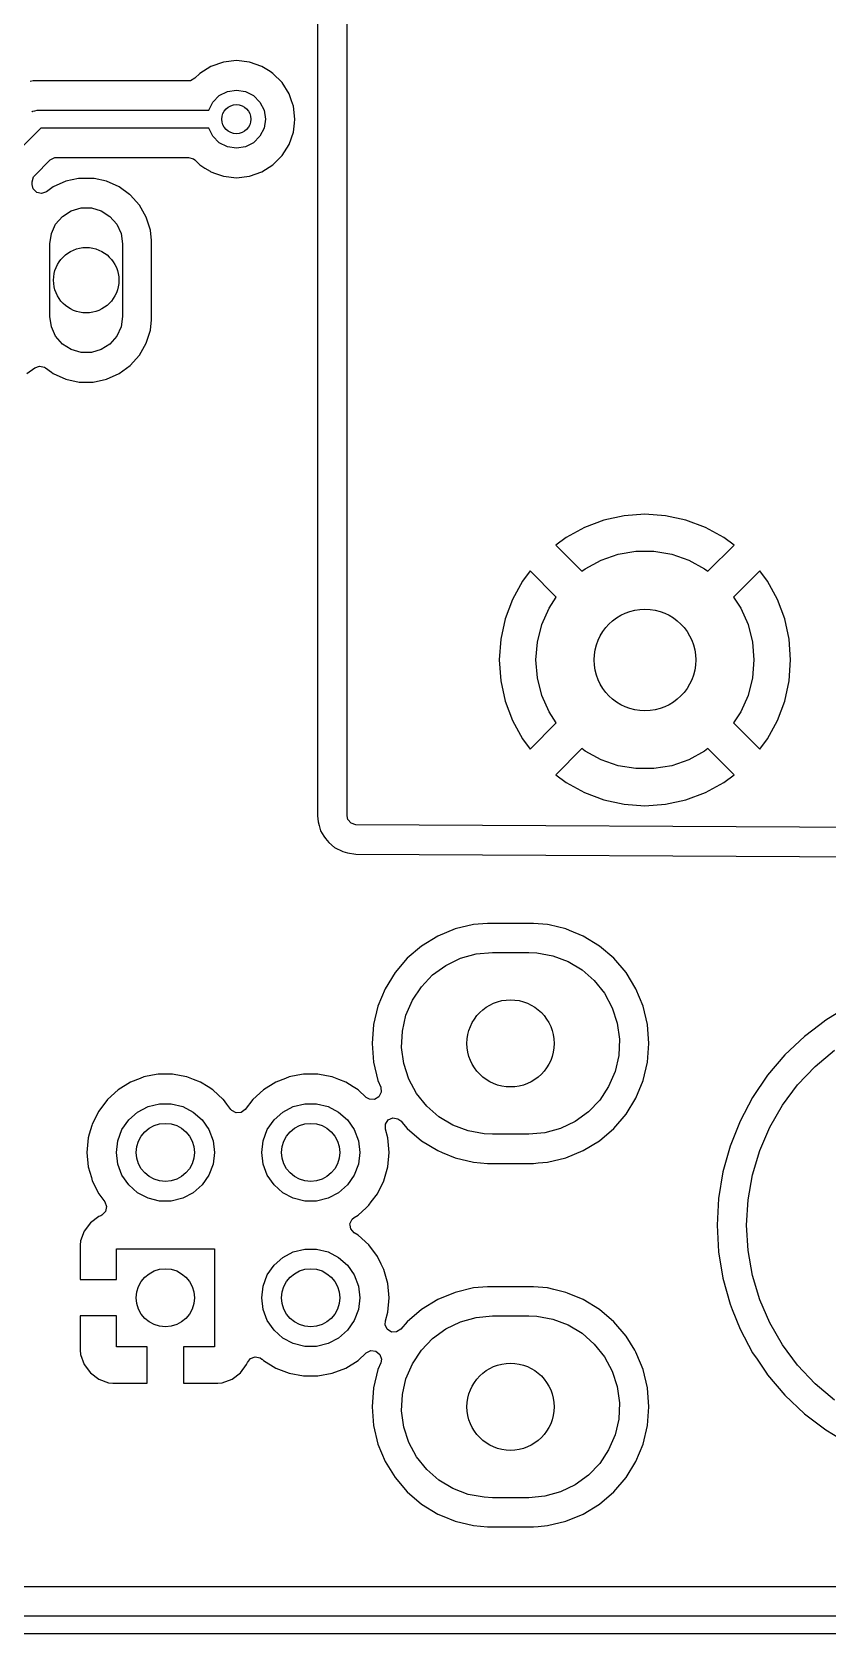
# Model space of a CAD drawing. Extents: x 0.79 to 7.48, y -4.92 to -0.79.
# Drawn here: x 6.581 to 7.013, y -4.907 to -4.039 of the extents above; entities that cross this region are included whole.
import ezdxf

# ---------------------------------------------------------------- set-up
doc = ezdxf.new("R2010")
doc.units = 0
doc.header["$MEASUREMENT"] = 0
doc.layers.add('BLACK', color=7, linetype='CONTINUOUS')

msp = doc.modelspace()

# ---------------------------------------------------------------- linework, layer by layer
at = {"layer": 'BLACK', "linetype": 'CONTINUOUS'}
for p, q in [((6.75197, -4.37894), (6.75197, -3.86703)), ((6.736, -3.88782), (6.736, -4.46329)), ((6.67824, -4.05743), (6.67223, -4.0612)), ((6.68494, -4.05508), (6.67824, -4.05743)), ((6.692, -4.05428), (6.68494, -4.05508)), ((6.68494, -4.05508), (6.68494, -4.05508)), ((6.69906, -4.05508), (6.692, -4.05428)), ((6.692, -4.05428), (6.692, -4.05428)), ((6.70576, -4.05743), (6.69906, -4.05508)), ((6.69906, -4.05508), (6.69906, -4.05508)), ((6.71023, -4.06023), (6.70576, -4.05743)), ((6.71177, -4.0612), (6.71023, -4.06023)), ((6.58186, -4.06523), (6.58025, -4.06562)), ((6.58435, -4.06531), (6.58186, -4.06523)), ((6.58186, -4.06523), (6.58186, -4.06523)), ((6.58186, -4.06523), (6.58186, -4.06523)), ((6.6661, -4.06531), (6.58435, -4.06531)), ((6.66713, -4.0652), (6.6661, -4.06531)), ((6.66955, -4.06388), (6.66713, -4.0652)), ((6.67223, -4.0612), (6.66955, -4.06388)), ((6.7168, -4.06623), (6.71177, -4.0612)), ((6.72057, -4.07224), (6.7168, -4.06623)), ((6.67705, -4.08108), (6.67926, -4.07674)), ((6.67926, -4.07674), (6.68274, -4.07326)), ((6.68274, -4.07326), (6.68713, -4.07102)), ((6.68713, -4.07102), (6.692, -4.07025)), ((6.692, -4.07025), (6.69687, -4.07102)), ((6.69687, -4.07102), (6.70126, -4.07326)), ((6.70126, -4.07326), (6.70474, -4.07674)), ((6.70474, -4.07674), (6.70698, -4.08113)), ((6.7219, -4.07601), (6.72057, -4.07224)), ((6.72292, -4.07894), (6.7219, -4.07601)), ((6.58122, -4.08199), (6.58134, -4.08186)), ((6.58134, -4.08186), (6.58144, -4.08183)), ((6.58144, -4.08183), (6.58164, -4.08168)), ((6.58164, -4.08168), (6.58283, -4.08142)), ((6.58283, -4.08142), (6.584, -4.08108)), ((6.584, -4.08108), (6.67705, -4.08108)), ((6.70698, -4.08113), (6.70775, -4.086)), ((6.70775, -4.086), (6.70698, -4.09087)), ((6.72372, -4.086), (6.72292, -4.07894)), ((6.72292, -4.07894), (6.72292, -4.07894)), ((6.72348, -4.08811), (6.72372, -4.086)), ((6.72372, -4.086), (6.72372, -4.086)), ((6.58604, -4.09092), (6.56555, -4.11141)), ((6.67705, -4.09092), (6.58604, -4.09092)), ((6.67926, -4.09526), (6.67705, -4.09092)), ((6.68274, -4.09874), (6.67926, -4.09526)), ((6.70474, -4.09526), (6.70126, -4.09874)), ((6.70698, -4.09087), (6.70474, -4.09526)), ((6.72057, -4.09976), (6.72292, -4.09306)), ((6.72292, -4.09306), (6.72348, -4.08811)), ((6.68713, -4.10098), (6.68274, -4.09874)), ((6.692, -4.10175), (6.68713, -4.10098)), ((6.69687, -4.10098), (6.692, -4.10175)), ((6.70126, -4.09874), (6.69687, -4.10098)), ((6.7168, -4.10577), (6.72057, -4.09976)), ((6.58275, -4.11651), (6.59114, -4.10812)), ((6.59114, -4.10812), (6.59355, -4.1068)), ((6.59355, -4.1068), (6.59459, -4.10669)), ((6.59459, -4.10669), (6.6661, -4.10669)), ((6.6661, -4.10669), (6.66874, -4.10746)), ((6.66874, -4.10746), (6.66955, -4.10812)), ((6.66955, -4.10812), (6.67223, -4.1108)), ((6.67223, -4.1108), (6.67494, -4.1125)), ((6.67494, -4.1125), (6.67771, -4.11424)), ((6.70576, -4.11457), (6.71177, -4.1108)), ((6.71177, -4.1108), (6.7168, -4.10577)), ((6.58132, -4.11996), (6.58209, -4.11732)), ((6.58132, -4.12144), (6.58132, -4.11996)), ((6.58188, -4.12371), (6.58132, -4.12144)), ((6.58209, -4.11732), (6.58275, -4.11651)), ((6.59961, -4.11964), (6.59281, -4.12267)), ((6.60637, -4.1182), (6.59961, -4.11964)), ((6.59961, -4.11964), (6.59961, -4.11964)), ((6.6069, -4.11809), (6.60637, -4.1182)), ((6.61436, -4.11809), (6.6069, -4.11809)), ((6.61489, -4.1182), (6.61436, -4.11809)), ((6.62165, -4.11964), (6.61489, -4.1182)), ((6.62845, -4.12267), (6.62165, -4.11964)), ((6.62165, -4.11964), (6.62165, -4.11964)), ((6.67771, -4.11424), (6.67824, -4.11457)), ((6.67824, -4.11457), (6.68073, -4.11545)), ((6.68073, -4.11545), (6.68494, -4.11692)), ((6.68494, -4.11692), (6.68494, -4.11692)), ((6.68494, -4.11692), (6.692, -4.11772)), ((6.692, -4.11772), (6.69906, -4.11692)), ((6.692, -4.11772), (6.692, -4.11772)), ((6.692, -4.11772), (6.692, -4.11772)), ((6.69906, -4.11692), (6.70576, -4.11457)), ((6.69906, -4.11692), (6.69906, -4.11692)), ((6.69906, -4.11692), (6.69906, -4.11692)), ((6.5838, -4.12569), (6.58188, -4.12371)), ((6.58648, -4.12631), (6.5838, -4.12569)), ((6.58907, -4.12539), (6.58648, -4.12631)), ((6.59281, -4.12267), (6.58907, -4.12539)), ((6.59281, -4.12267), (6.59281, -4.12267)), ((6.63403, -4.12672), (6.62845, -4.12267)), ((6.62845, -4.12267), (6.62845, -4.12267)), ((6.63448, -4.12705), (6.63403, -4.12672)), ((6.63947, -4.13259), (6.63448, -4.12705)), ((6.59407, -4.1429), (6.59774, -4.13867)), ((6.59774, -4.13867), (6.60245, -4.13564)), ((6.60245, -4.13564), (6.60783, -4.13406)), ((6.60783, -4.13406), (6.61343, -4.13406)), ((6.61343, -4.13406), (6.61881, -4.13564)), ((6.61881, -4.13564), (6.62352, -4.13867)), ((6.62352, -4.13867), (6.62719, -4.1429)), ((6.6432, -4.13904), (6.63947, -4.13259)), ((6.59174, -4.148), (6.59407, -4.1429)), ((6.62719, -4.1429), (6.62952, -4.148)), ((6.6455, -4.14613), (6.6432, -4.13904)), ((6.64608, -4.15169), (6.6455, -4.14613)), ((6.59094, -4.15354), (6.59174, -4.148)), ((6.59094, -4.19291), (6.59094, -4.15354)), ((6.62952, -4.148), (6.63031, -4.15354)), ((6.63031, -4.15354), (6.63031, -4.19291)), ((6.64608, -4.19477), (6.64608, -4.15169)), ((6.59174, -4.19846), (6.59094, -4.19291)), ((6.59407, -4.20356), (6.59174, -4.19846)), ((6.62952, -4.19846), (6.62719, -4.20356)), ((6.63031, -4.19291), (6.62952, -4.19846)), ((6.6455, -4.20033), (6.64608, -4.19477)), ((6.59774, -4.20779), (6.59407, -4.20356)), ((6.60245, -4.21082), (6.59774, -4.20779)), ((6.62352, -4.20779), (6.61881, -4.21082)), ((6.62719, -4.20356), (6.62352, -4.20779)), ((6.63947, -4.21387), (6.6432, -4.20741)), ((6.6432, -4.20741), (6.6455, -4.20033)), ((6.60783, -4.2124), (6.60245, -4.21082)), ((6.61343, -4.2124), (6.60783, -4.2124)), ((6.61881, -4.21082), (6.61343, -4.2124)), ((6.63448, -4.21941), (6.63947, -4.21387)), ((6.57845, -4.22379), (6.58276, -4.22066)), ((6.58276, -4.22066), (6.58535, -4.21973)), ((6.58535, -4.21973), (6.58803, -4.22036)), ((6.58803, -4.22036), (6.5885, -4.22066)), ((6.5885, -4.22066), (6.59188, -4.22312)), ((6.59188, -4.22312), (6.59281, -4.22379)), ((6.59281, -4.22379), (6.59961, -4.22682)), ((6.62165, -4.22682), (6.62845, -4.22379)), ((6.62845, -4.22379), (6.63448, -4.21941)), ((6.59961, -4.22682), (6.59961, -4.22682)), ((6.59961, -4.22682), (6.6069, -4.22837)), ((6.6069, -4.22837), (6.6069, -4.22837)), ((6.6069, -4.22837), (6.61436, -4.22837)), ((6.61436, -4.22837), (6.62165, -4.22682)), ((6.61436, -4.22837), (6.61436, -4.22837)), ((6.89115, -4.30319), (6.88059, -4.30713)), ((6.90215, -4.3008), (6.89115, -4.30319)), ((6.91339, -4.3), (6.90215, -4.3008)), ((6.92462, -4.3008), (6.91339, -4.3)), ((6.91339, -4.3), (6.91339, -4.3)), ((6.93563, -4.30319), (6.92462, -4.3008)), ((6.94618, -4.30713), (6.93563, -4.30319)), ((6.88059, -4.30713), (6.87071, -4.31253)), ((6.95606, -4.31253), (6.94618, -4.30713)), ((6.94618, -4.30713), (6.94618, -4.30713)), ((6.87071, -4.31253), (6.8651, -4.31673)), ((6.8651, -4.31673), (6.8651, -4.31673)), ((6.8651, -4.31673), (6.87928, -4.33091)), ((6.87071, -4.31253), (6.87071, -4.31253)), ((6.89889, -4.32169), (6.90851, -4.32008)), ((6.90851, -4.32008), (6.91826, -4.32008)), ((6.91826, -4.32008), (6.92788, -4.32169)), ((6.9475, -4.33091), (6.96168, -4.31673)), ((6.96168, -4.31673), (6.95606, -4.31253)), ((6.95606, -4.31253), (6.95606, -4.31253)), ((6.96168, -4.31673), (6.96168, -4.31673)), ((6.87928, -4.33091), (6.88109, -4.3295)), ((6.88109, -4.3295), (6.88966, -4.32486)), ((6.88966, -4.32486), (6.89889, -4.32169)), ((6.92788, -4.32169), (6.93711, -4.32486)), ((6.93711, -4.32486), (6.94569, -4.3295)), ((6.94569, -4.3295), (6.9475, -4.33091)), ((6.84698, -4.33626), (6.84158, -4.34614)), ((6.85118, -4.33065), (6.84698, -4.33626)), ((6.84698, -4.33626), (6.84698, -4.33626)), ((6.86536, -4.34484), (6.85118, -4.33065)), ((6.85118, -4.33065), (6.85118, -4.33065)), ((6.9756, -4.33065), (6.96141, -4.34484)), ((6.9798, -4.33626), (6.9756, -4.33065)), ((6.98519, -4.34614), (6.9798, -4.33626)), ((6.9798, -4.33626), (6.9798, -4.33626)), ((6.84158, -4.34614), (6.83764, -4.3567)), ((6.86145, -4.35083), (6.86536, -4.34484)), ((6.96141, -4.34484), (6.96532, -4.35083)), ((6.98913, -4.3567), (6.98519, -4.34614)), ((6.85753, -4.35976), (6.86145, -4.35083)), ((6.96532, -4.35083), (6.96924, -4.35976)), ((6.83764, -4.3567), (6.83525, -4.3677)), ((6.85514, -4.36922), (6.85753, -4.35976)), ((6.96924, -4.35976), (6.97164, -4.36922)), ((6.99152, -4.3677), (6.98913, -4.3567)), ((6.83525, -4.3677), (6.83444, -4.37894)), ((6.85433, -4.37894), (6.85514, -4.36922)), ((6.97164, -4.36922), (6.97244, -4.37894)), ((6.99233, -4.37894), (6.99152, -4.3677)), ((6.75197, -4.46329), (6.75197, -4.37894)), ((6.83444, -4.37894), (6.83444, -4.37894)), ((6.83444, -4.37894), (6.83525, -4.39017)), ((6.85514, -4.38866), (6.85433, -4.37894)), ((6.97244, -4.37894), (6.97164, -4.38866)), ((6.99152, -4.39017), (6.99233, -4.37894)), ((6.99233, -4.37894), (6.99233, -4.37894)), ((6.83525, -4.39017), (6.83764, -4.40118)), ((6.85753, -4.39811), (6.85514, -4.38866)), ((6.97164, -4.38866), (6.96924, -4.39811)), ((6.98913, -4.40118), (6.99152, -4.39017)), ((6.86145, -4.40704), (6.85753, -4.39811)), ((6.96924, -4.39811), (6.96532, -4.40704)), ((6.83764, -4.40118), (6.84158, -4.41173)), ((6.86536, -4.41304), (6.86145, -4.40704)), ((6.96532, -4.40704), (6.96141, -4.41304)), ((6.98519, -4.41173), (6.98913, -4.40118)), ((6.84158, -4.41173), (6.84698, -4.42162)), ((6.85118, -4.42723), (6.86536, -4.41304)), ((6.96141, -4.41304), (6.9756, -4.42723)), ((6.9798, -4.42162), (6.98519, -4.41173)), ((6.84698, -4.42162), (6.84698, -4.42162)), ((6.84698, -4.42162), (6.85118, -4.42723)), ((6.9756, -4.42723), (6.9798, -4.42162)), ((6.85118, -4.42723), (6.85118, -4.42723)), ((6.87928, -4.42697), (6.8651, -4.44115)), ((6.88109, -4.42838), (6.87928, -4.42697)), ((6.88966, -4.43302), (6.88109, -4.42838)), ((6.89889, -4.43619), (6.88966, -4.43302)), ((6.93711, -4.43302), (6.92788, -4.43619)), ((6.94569, -4.42838), (6.93711, -4.43302)), ((6.9475, -4.42697), (6.94569, -4.42838)), ((6.96168, -4.44115), (6.9475, -4.42697)), ((6.9756, -4.42723), (6.9756, -4.42723)), ((6.8651, -4.44115), (6.8651, -4.44115)), ((6.8651, -4.44115), (6.87071, -4.44535)), ((6.90851, -4.43779), (6.89889, -4.43619)), ((6.91826, -4.43779), (6.90851, -4.43779)), ((6.92788, -4.43619), (6.91826, -4.43779)), ((6.95606, -4.44535), (6.96168, -4.44115)), ((6.96168, -4.44115), (6.96168, -4.44115)), ((6.87071, -4.44535), (6.87071, -4.44535)), ((6.87071, -4.44535), (6.88059, -4.45074)), ((6.88059, -4.45074), (6.88059, -4.45074)), ((6.88059, -4.45074), (6.89115, -4.45468)), ((6.93563, -4.45468), (6.94618, -4.45074)), ((6.94618, -4.45074), (6.95606, -4.44535)), ((6.89115, -4.45468), (6.90215, -4.45707)), ((6.90215, -4.45707), (6.91339, -4.45788)), ((6.91339, -4.45788), (6.92462, -4.45707)), ((6.91339, -4.45788), (6.91339, -4.45788)), ((6.92462, -4.45707), (6.93563, -4.45468)), ((6.736, -4.46329), (6.73636, -4.46664)), ((6.73636, -4.46664), (6.73636, -4.46664)), ((6.73636, -4.46664), (6.73679, -4.46864)), ((6.7524, -4.46529), (6.75197, -4.46329)), ((6.75419, -4.46738), (6.7524, -4.46529)), ((6.75682, -4.46817), (6.75419, -4.46738)), ((7.38822, -4.47156), (6.75682, -4.46817)), ((6.73679, -4.46864), (6.73766, -4.47143)), ((6.73766, -4.47143), (6.73766, -4.47143)), ((6.73766, -4.47143), (6.73942, -4.47429)), ((6.73942, -4.47429), (6.74028, -4.47568)), ((6.74028, -4.47568), (6.74207, -4.47777)), ((6.74207, -4.47777), (6.74511, -4.48051)), ((6.74511, -4.48051), (6.74961, -4.48267)), ((6.74961, -4.48267), (6.75224, -4.48346)), ((6.75224, -4.48346), (6.75674, -4.48413)), ((6.75674, -4.48413), (7.38472, -4.48751)), ((6.80112, -4.52854), (6.7924, -4.53388)), ((6.81057, -4.52462), (6.80112, -4.52854)), ((6.82051, -4.52224), (6.81057, -4.52462)), ((6.82816, -4.52163), (6.82051, -4.52224)), ((6.85295, -4.52163), (6.82816, -4.52163)), ((6.82816, -4.52163), (6.82816, -4.52163)), ((6.86059, -4.52224), (6.85295, -4.52163)), ((6.85295, -4.52163), (6.85295, -4.52163)), ((6.8615, -4.52245), (6.86059, -4.52224)), ((6.86059, -4.52224), (6.86059, -4.52224)), ((6.86059, -4.52224), (6.86059, -4.52224)), ((6.87054, -4.52462), (6.8615, -4.52245)), ((6.87248, -4.52543), (6.87054, -4.52462)), ((6.87054, -4.52462), (6.87054, -4.52462)), ((6.87999, -4.52854), (6.87248, -4.52543)), ((6.88871, -4.53388), (6.87999, -4.52854)), ((6.87999, -4.52854), (6.87999, -4.52854)), ((6.87999, -4.52854), (6.87999, -4.52854)), ((6.7924, -4.53388), (6.78462, -4.54052)), ((6.82192, -4.53819), (6.83071, -4.5374)), ((6.83071, -4.5374), (6.85039, -4.5374)), ((6.85039, -4.5374), (6.85481, -4.5376)), ((6.85481, -4.5376), (6.86349, -4.53918)), ((6.89648, -4.54052), (6.88871, -4.53388)), ((6.78462, -4.54052), (6.77798, -4.5483)), ((6.79833, -4.54955), (6.80547, -4.54437)), ((6.80547, -4.54437), (6.81342, -4.54054)), ((6.81342, -4.54054), (6.82192, -4.53819)), ((6.86349, -4.53918), (6.87175, -4.54228)), ((6.87175, -4.54228), (6.87932, -4.5468)), ((6.90313, -4.5483), (6.89648, -4.54052)), ((6.77798, -4.5483), (6.77263, -4.55702)), ((6.79223, -4.55593), (6.79833, -4.54955)), ((6.87932, -4.5468), (6.88596, -4.55261)), ((6.88596, -4.55261), (6.89147, -4.5595)), ((6.90847, -4.55702), (6.90313, -4.5483)), ((6.77263, -4.55702), (6.76872, -4.56647)), ((6.7839, -4.57141), (6.78737, -4.56329)), ((6.78737, -4.56329), (6.79223, -4.55593)), ((6.89147, -4.5595), (6.89565, -4.56727)), ((6.91238, -4.56647), (6.90847, -4.55702)), ((6.76872, -4.56647), (6.76633, -4.57642)), ((6.78194, -4.58001), (6.7839, -4.57141)), ((6.89565, -4.56727), (6.89837, -4.57566)), ((6.91477, -4.57642), (6.91238, -4.56647)), ((7.01764, -4.5703), (7.01137, -4.57407)), ((6.76633, -4.57642), (6.76553, -4.58661)), ((6.78155, -4.58882), (6.78194, -4.58001)), ((6.89837, -4.57566), (6.89956, -4.58441)), ((6.91557, -4.58661), (6.91477, -4.57642)), ((7.0081, -4.57655), (6.99982, -4.58285)), ((7.01137, -4.57407), (7.0081, -4.57655)), ((6.76553, -4.58661), (6.76633, -4.59681)), ((6.78273, -4.59756), (6.78155, -4.58882)), ((6.89956, -4.58441), (6.89916, -4.59322)), ((6.91477, -4.59681), (6.91557, -4.58661)), ((6.99982, -4.58285), (6.98928, -4.59284)), ((6.99982, -4.58285), (6.99982, -4.58285)), ((6.76633, -4.59681), (6.76872, -4.60676)), ((6.78546, -4.60596), (6.78273, -4.59756)), ((6.89916, -4.59322), (6.8972, -4.60182)), ((6.91238, -4.60676), (6.91477, -4.59681)), ((6.98928, -4.59284), (6.97988, -4.6039)), ((7.00556, -4.59913), (7.01608, -4.5903)), ((6.63986, -4.60556), (6.63459, -4.6076)), ((6.64191, -4.60477), (6.63986, -4.60556)), ((6.64655, -4.6039), (6.64191, -4.60477)), ((6.64191, -4.60477), (6.64191, -4.60477)), ((6.64191, -4.60477), (6.64191, -4.60477)), ((6.64962, -4.60333), (6.64655, -4.6039)), ((6.65747, -4.60333), (6.64962, -4.60333)), ((6.66207, -4.60419), (6.65747, -4.60333)), ((6.66518, -4.60477), (6.66207, -4.60419)), ((6.66872, -4.60614), (6.66518, -4.60477)), ((6.66518, -4.60477), (6.66518, -4.60477)), ((6.6725, -4.6076), (6.66872, -4.60614)), ((6.7186, -4.60556), (6.71333, -4.6076)), ((6.72065, -4.60477), (6.7186, -4.60556)), ((6.72529, -4.6039), (6.72065, -4.60477)), ((6.72065, -4.60477), (6.72065, -4.60477)), ((6.72065, -4.60477), (6.72065, -4.60477)), ((6.72836, -4.60333), (6.72529, -4.6039)), ((6.73621, -4.60333), (6.72836, -4.60333)), ((6.74081, -4.60419), (6.73621, -4.60333)), ((6.74392, -4.60477), (6.74081, -4.60419)), ((6.74746, -4.60614), (6.74392, -4.60477)), ((6.74392, -4.60477), (6.74392, -4.60477)), ((6.75124, -4.6076), (6.74746, -4.60614)), ((6.76872, -4.60676), (6.76872, -4.60676)), ((6.76872, -4.60676), (6.77021, -4.61036)), ((6.78964, -4.61373), (6.78546, -4.60596)), ((6.8972, -4.60182), (6.89373, -4.60993)), ((6.90847, -4.61621), (6.91238, -4.60676)), ((6.97988, -4.6039), (6.97173, -4.61592)), ((6.99614, -4.60912), (7.00556, -4.59913)), ((6.62792, -4.61173), (6.62212, -4.61702)), ((6.63459, -4.6076), (6.62792, -4.61173)), ((6.63459, -4.6076), (6.63459, -4.6076)), ((6.67663, -4.61016), (6.6725, -4.6076)), ((6.6725, -4.6076), (6.6725, -4.6076)), ((6.67917, -4.61173), (6.67663, -4.61016)), ((6.6849, -4.61696), (6.67917, -4.61173)), ((6.67917, -4.61173), (6.67917, -4.61173)), ((6.70666, -4.61173), (6.70086, -4.61702)), ((6.71333, -4.6076), (6.70666, -4.61173)), ((6.71333, -4.6076), (6.71333, -4.6076)), ((6.75537, -4.61016), (6.75124, -4.6076)), ((6.75124, -4.6076), (6.75124, -4.6076)), ((6.75791, -4.61173), (6.75537, -4.61016)), ((6.76241, -4.61584), (6.75791, -4.61173)), ((6.75791, -4.61173), (6.75791, -4.61173)), ((6.76416, -4.61686), (6.76241, -4.61584)), ((6.76927, -4.61556), (6.76691, -4.61696)), ((6.77051, -4.6131), (6.76927, -4.61556)), ((6.77021, -4.61036), (6.77051, -4.6131)), ((6.79514, -4.62062), (6.78964, -4.61373)), ((6.89373, -4.60993), (6.88887, -4.6173)), ((6.97173, -4.61592), (6.96493, -4.62874)), ((6.97173, -4.61592), (6.97173, -4.61592)), ((6.98793, -4.62014), (6.99614, -4.60912)), ((6.61739, -4.62328), (6.61389, -4.63031)), ((6.62212, -4.61702), (6.61739, -4.62328)), ((6.61739, -4.62328), (6.61739, -4.62328)), ((6.63365, -4.62805), (6.63845, -4.6238)), ((6.63845, -4.6238), (6.64412, -4.62082)), ((6.64412, -4.62082), (6.65034, -4.61929)), ((6.65034, -4.61929), (6.65675, -4.61929)), ((6.65675, -4.61929), (6.66297, -4.62082)), ((6.66297, -4.62082), (6.66864, -4.6238)), ((6.66864, -4.6238), (6.67343, -4.62805)), ((6.68497, -4.61702), (6.6849, -4.61696)), ((6.68686, -4.61953), (6.68497, -4.61702)), ((6.68902, -4.62238), (6.68686, -4.61953)), ((6.68945, -4.62288), (6.68902, -4.62238)), ((6.69186, -4.62421), (6.68945, -4.62288)), ((6.6946, -4.62402), (6.69186, -4.62421)), ((6.69681, -4.62238), (6.6946, -4.62402)), ((6.70086, -4.61702), (6.69681, -4.62238)), ((6.71239, -4.62805), (6.71719, -4.6238)), ((6.71719, -4.6238), (6.72286, -4.62082)), ((6.72286, -4.62082), (6.72908, -4.61929)), ((6.72908, -4.61929), (6.73549, -4.61929)), ((6.73549, -4.61929), (6.74171, -4.62082)), ((6.74171, -4.62082), (6.74738, -4.6238)), ((6.74738, -4.6238), (6.75218, -4.62805)), ((6.76691, -4.61696), (6.76416, -4.61686)), ((6.80178, -4.62643), (6.79514, -4.62062)), ((6.88277, -4.62367), (6.87563, -4.62886)), ((6.88887, -4.6173), (6.88277, -4.62367)), ((6.90313, -4.62493), (6.90847, -4.61621)), ((6.98107, -4.63203), (6.98793, -4.62014)), ((6.61366, -4.63113), (6.61232, -4.63585)), ((6.61389, -4.63031), (6.61366, -4.63113)), ((6.62774, -4.63931), (6.63001, -4.63332)), ((6.63001, -4.63332), (6.63365, -4.62805)), ((6.67343, -4.62805), (6.67707, -4.63332)), ((6.67707, -4.63332), (6.67935, -4.63931)), ((6.70648, -4.63931), (6.70875, -4.63332)), ((6.70875, -4.63332), (6.71239, -4.62805)), ((6.75218, -4.62805), (6.75581, -4.63332)), ((6.75581, -4.63332), (6.75809, -4.63931)), ((6.77275, -4.63315), (6.77277, -4.6304)), ((6.77408, -4.63786), (6.77275, -4.63315)), ((6.77277, -4.6304), (6.77428, -4.6281)), ((6.77428, -4.6281), (6.77679, -4.62698)), ((6.77679, -4.62698), (6.77951, -4.62739)), ((6.77951, -4.62739), (6.78115, -4.62865)), ((6.78115, -4.62865), (6.78124, -4.62874)), ((6.78124, -4.62874), (6.78261, -4.63035)), ((6.78261, -4.63035), (6.78462, -4.6327)), ((6.78462, -4.6327), (6.7924, -4.63935)), ((6.80936, -4.63095), (6.80178, -4.62643)), ((6.81762, -4.63405), (6.80936, -4.63095)), ((6.86769, -4.63269), (6.85918, -4.63504)), ((6.87563, -4.62886), (6.86769, -4.63269)), ((6.88871, -4.63935), (6.89648, -4.6327)), ((6.89648, -4.6327), (6.90313, -4.62493)), ((6.96493, -4.62874), (6.95956, -4.64223)), ((6.96493, -4.62874), (6.96493, -4.62874)), ((6.97563, -4.64464), (6.98107, -4.63203)), ((6.61174, -4.63786), (6.61102, -4.64567)), ((6.61232, -4.63585), (6.61174, -4.63786)), ((6.62697, -4.64567), (6.62774, -4.63931)), ((6.67935, -4.63931), (6.68012, -4.64567)), ((6.70571, -4.64567), (6.70648, -4.63931)), ((6.75809, -4.63931), (6.75886, -4.64567)), ((6.77481, -4.64567), (6.77408, -4.63786)), ((6.7924, -4.63935), (6.80112, -4.64469)), ((6.8263, -4.63563), (6.81762, -4.63405)), ((6.83071, -4.63583), (6.8263, -4.63563)), ((6.85039, -4.63583), (6.83071, -4.63583)), ((6.85918, -4.63504), (6.85039, -4.63583)), ((6.87999, -4.64469), (6.88871, -4.63935)), ((6.61102, -4.64567), (6.61102, -4.64567)), ((6.61102, -4.64567), (6.61174, -4.65348)), ((6.62774, -4.65203), (6.62697, -4.64567)), ((6.68012, -4.64567), (6.67935, -4.65203)), ((6.70648, -4.65203), (6.70571, -4.64567)), ((6.75886, -4.64567), (6.75809, -4.65203)), ((6.77408, -4.65348), (6.77481, -4.64567)), ((6.80112, -4.64469), (6.80112, -4.64469)), ((6.80112, -4.64469), (6.80112, -4.64469)), ((6.80112, -4.64469), (6.80348, -4.64567)), ((6.80348, -4.64567), (6.81057, -4.64861)), ((6.81057, -4.64861), (6.82051, -4.65099)), ((6.86059, -4.65099), (6.87054, -4.64861)), ((6.87054, -4.64861), (6.87999, -4.64469)), ((6.95956, -4.64223), (6.95567, -4.65622)), ((6.95956, -4.64223), (6.95956, -4.64223)), ((6.97169, -4.6578), (6.97563, -4.64464)), ((6.61174, -4.65348), (6.61174, -4.65348)), ((6.61174, -4.65348), (6.61174, -4.65348)), ((6.61174, -4.65348), (6.61341, -4.65934)), ((6.61341, -4.65934), (6.61389, -4.66103)), ((6.63001, -4.65802), (6.62774, -4.65203)), ((6.63365, -4.66329), (6.63001, -4.65802)), ((6.67707, -4.65802), (6.67343, -4.66329)), ((6.67935, -4.65203), (6.67707, -4.65802)), ((6.70875, -4.65802), (6.70648, -4.65203)), ((6.71239, -4.66329), (6.70875, -4.65802)), ((6.75581, -4.65802), (6.75218, -4.66329)), ((6.75809, -4.65203), (6.75581, -4.65802)), ((6.77194, -4.66103), (6.77408, -4.65348)), ((6.82051, -4.65099), (6.82433, -4.65129)), ((6.82433, -4.65129), (6.82816, -4.65159)), ((6.82816, -4.65159), (6.82816, -4.65159)), ((6.82816, -4.65159), (6.85295, -4.65159)), ((6.85295, -4.65159), (6.85549, -4.65139)), ((6.85549, -4.65139), (6.86059, -4.65099)), ((6.95567, -4.65622), (6.95333, -4.67054)), ((6.95567, -4.65622), (6.95567, -4.65622)), ((6.9693, -4.67133), (6.97169, -4.6578)), ((6.61389, -4.66103), (6.61739, -4.66806)), ((6.61739, -4.66806), (6.61739, -4.66806)), ((6.61739, -4.66806), (6.62071, -4.67246)), ((6.63845, -4.66754), (6.63365, -4.66329)), ((6.64412, -4.67052), (6.63845, -4.66754)), ((6.66864, -4.66754), (6.66297, -4.67052)), ((6.67343, -4.66329), (6.66864, -4.66754)), ((6.71719, -4.66754), (6.71239, -4.66329)), ((6.72286, -4.67052), (6.71719, -4.66754)), ((6.74738, -4.66754), (6.74171, -4.67052)), ((6.75218, -4.66329), (6.74738, -4.66754)), ((6.76511, -4.67246), (6.76844, -4.66806)), ((6.76844, -4.66806), (6.77194, -4.66103)), ((6.62071, -4.67246), (6.62169, -4.67503)), ((6.62169, -4.67503), (6.62111, -4.67772)), ((6.65034, -4.67205), (6.64412, -4.67052)), ((6.65675, -4.67205), (6.65034, -4.67205)), ((6.66297, -4.67052), (6.65675, -4.67205)), ((6.72908, -4.67205), (6.72286, -4.67052)), ((6.73549, -4.67205), (6.72908, -4.67205)), ((6.74171, -4.67052), (6.73549, -4.67205)), ((6.75791, -4.6796), (6.76227, -4.67563)), ((6.76227, -4.67563), (6.76371, -4.67432)), ((6.76371, -4.67432), (6.76511, -4.67246)), ((6.95333, -4.67054), (6.95254, -4.68504)), ((6.95333, -4.67054), (6.95333, -4.67054)), ((6.9685, -4.68504), (6.9693, -4.67133)), ((6.61291, -4.68377), (6.60951, -4.6883)), ((6.61744, -4.68038), (6.61291, -4.68377)), ((6.61291, -4.68377), (6.61291, -4.68377)), ((6.61852, -4.67997), (6.61744, -4.68038)), ((6.61744, -4.68038), (6.61744, -4.68038)), ((6.61918, -4.67968), (6.61852, -4.67997)), ((6.62111, -4.67772), (6.61918, -4.67968)), ((6.75356, -4.68443), (6.75466, -4.6819)), ((6.75366, -4.68504), (6.75356, -4.68443)), ((6.754, -4.68714), (6.75366, -4.68504)), ((6.75466, -4.6819), (6.75584, -4.68089)), ((6.75584, -4.68089), (6.75791, -4.6796)), ((6.95254, -4.68504), (6.95254, -4.68504)), ((6.95254, -4.68504), (6.95333, -4.69954)), ((6.9693, -4.69875), (6.9685, -4.68504)), ((6.60754, -4.69361), (6.60728, -4.69595)), ((6.60951, -4.6883), (6.60754, -4.69361)), ((6.60754, -4.69361), (6.60754, -4.69361)), ((6.60951, -4.6883), (6.60951, -4.6883)), ((6.75584, -4.68919), (6.754, -4.68714)), ((6.75791, -4.69047), (6.75584, -4.68919)), ((6.76371, -4.69576), (6.75791, -4.69047)), ((6.75791, -4.69047), (6.75791, -4.69047)), ((6.60728, -4.69595), (6.60728, -4.71457)), ((6.62697, -4.71457), (6.62697, -4.69783)), ((6.62697, -4.69783), (6.68012, -4.69783)), ((6.68012, -4.69783), (6.68012, -4.75098)), ((6.71239, -4.70679), (6.71719, -4.70254)), ((6.71719, -4.70254), (6.72286, -4.69956)), ((6.72286, -4.69956), (6.72908, -4.69803)), ((6.72908, -4.69803), (6.73549, -4.69803)), ((6.73549, -4.69803), (6.74171, -4.69956)), ((6.74171, -4.69956), (6.74738, -4.70254)), ((6.74738, -4.70254), (6.75218, -4.70679)), ((6.76844, -4.70202), (6.76371, -4.69576)), ((6.77055, -4.70627), (6.76844, -4.70202)), ((6.76844, -4.70202), (6.76844, -4.70202)), ((6.95333, -4.69954), (6.95333, -4.69954)), ((6.95333, -4.69954), (6.95567, -4.71386)), ((6.97169, -4.71228), (6.9693, -4.69875)), ((6.70875, -4.71206), (6.71239, -4.70679)), ((6.75218, -4.70679), (6.75581, -4.71206)), ((6.77194, -4.70905), (6.77055, -4.70627)), ((6.77408, -4.7166), (6.77194, -4.70905)), ((6.60728, -4.71457), (6.62697, -4.71457)), ((6.70571, -4.72441), (6.70648, -4.71805)), ((6.70648, -4.71805), (6.70875, -4.71206)), ((6.75581, -4.71206), (6.75809, -4.71805)), ((6.75809, -4.71805), (6.75886, -4.72441)), ((6.77481, -4.72441), (6.77408, -4.7166)), ((6.82051, -4.71909), (6.81057, -4.72147)), ((6.82816, -4.71848), (6.82051, -4.71909)), ((6.85295, -4.71848), (6.82816, -4.71848)), ((6.82816, -4.71848), (6.82816, -4.71848)), ((6.86059, -4.71909), (6.85295, -4.71848)), ((6.85295, -4.71848), (6.85295, -4.71848)), ((6.86399, -4.7199), (6.86059, -4.71909)), ((6.86059, -4.71909), (6.86059, -4.71909)), ((6.86059, -4.71909), (6.86059, -4.71909)), ((6.87054, -4.72147), (6.86399, -4.7199)), ((6.95567, -4.71386), (6.95567, -4.71386)), ((6.95567, -4.71386), (6.95956, -4.72785)), ((6.97563, -4.72544), (6.97169, -4.71228)), ((6.70648, -4.73077), (6.70571, -4.72441)), ((6.75886, -4.72441), (6.75809, -4.73077)), ((6.77408, -4.73222), (6.77481, -4.72441)), ((6.80112, -4.72539), (6.7924, -4.73073)), ((6.81057, -4.72147), (6.80112, -4.72539)), ((6.87138, -4.72182), (6.87054, -4.72147)), ((6.87054, -4.72147), (6.87054, -4.72147)), ((6.87999, -4.72539), (6.87138, -4.72182)), ((6.88871, -4.73073), (6.87999, -4.72539)), ((6.87999, -4.72539), (6.87999, -4.72539)), ((6.87999, -4.72539), (6.87999, -4.72539)), ((6.95956, -4.72785), (6.95956, -4.72785)), ((6.95956, -4.72785), (6.95956, -4.72785)), ((6.95956, -4.72785), (6.95956, -4.72785)), ((6.95956, -4.72785), (6.96071, -4.73073)), ((6.98107, -4.73805), (6.97563, -4.72544)), ((6.62697, -4.73425), (6.60728, -4.73425)), ((6.60728, -4.73425), (6.60728, -4.75287)), ((6.62697, -4.75098), (6.62697, -4.73425)), ((6.70875, -4.73676), (6.70648, -4.73077)), ((6.71239, -4.74203), (6.70875, -4.73676)), ((6.75581, -4.73676), (6.75218, -4.74203)), ((6.75809, -4.73077), (6.75581, -4.73676)), ((6.77261, -4.73899), (6.77275, -4.73693)), ((6.77275, -4.73693), (6.77408, -4.73222)), ((6.78462, -4.73737), (6.78115, -4.74143)), ((6.7924, -4.73073), (6.78462, -4.73737)), ((6.80547, -4.74122), (6.81342, -4.73739)), ((6.81342, -4.73739), (6.82192, -4.73504)), ((6.82192, -4.73504), (6.83071, -4.73425)), ((6.83071, -4.73425), (6.85039, -4.73425)), ((6.85039, -4.73425), (6.85481, -4.73445)), ((6.85481, -4.73445), (6.86349, -4.73603)), ((6.86349, -4.73603), (6.87175, -4.73913)), ((6.89648, -4.73737), (6.88871, -4.73073)), ((6.90313, -4.74515), (6.89648, -4.73737)), ((6.96071, -4.73073), (6.96493, -4.74134)), ((6.71719, -4.74628), (6.71239, -4.74203)), ((6.75218, -4.74203), (6.74738, -4.74628)), ((6.77377, -4.74148), (6.77261, -4.73899)), ((6.7761, -4.74296), (6.77377, -4.74148)), ((6.77885, -4.74294), (6.7761, -4.74296)), ((6.78115, -4.74143), (6.77885, -4.74294)), ((6.79833, -4.7464), (6.80547, -4.74122)), ((6.87175, -4.73913), (6.87932, -4.74365)), ((6.87932, -4.74365), (6.88596, -4.74946)), ((6.90785, -4.75287), (6.90313, -4.74515)), ((6.96493, -4.74134), (6.96493, -4.74134)), ((6.96493, -4.74134), (6.97173, -4.75416)), ((6.98793, -4.74994), (6.98107, -4.73805)), ((6.60728, -4.75287), (6.60754, -4.75521)), ((6.6437, -4.75098), (6.62697, -4.75098)), ((6.6437, -4.77067), (6.6437, -4.75098)), ((6.68012, -4.75098), (6.66339, -4.75098)), ((6.66339, -4.75098), (6.66339, -4.77067)), ((6.72286, -4.74926), (6.71719, -4.74628)), ((6.72908, -4.75079), (6.72286, -4.74926)), ((6.73549, -4.75079), (6.72908, -4.75079)), ((6.74171, -4.74926), (6.73549, -4.75079)), ((6.74738, -4.74628), (6.74171, -4.74926)), ((6.75791, -4.75834), (6.76241, -4.75424)), ((6.76241, -4.75424), (6.76488, -4.75303)), ((6.76488, -4.75303), (6.76762, -4.75336)), ((6.76762, -4.75336), (6.76974, -4.75511)), ((6.78737, -4.76014), (6.79223, -4.75278)), ((6.79223, -4.75278), (6.79833, -4.7464)), ((6.88596, -4.74946), (6.89147, -4.75635)), ((6.90847, -4.75387), (6.90785, -4.75287)), ((6.90903, -4.75521), (6.90847, -4.75387)), ((6.97173, -4.75416), (6.97173, -4.75416)), ((6.97173, -4.75416), (6.97173, -4.75416)), ((6.97173, -4.75416), (6.97415, -4.75772)), ((6.99614, -4.76096), (6.98793, -4.74994)), ((6.60754, -4.75521), (6.60754, -4.75521)), ((6.60754, -4.75521), (6.60951, -4.76052)), ((6.60951, -4.76052), (6.60951, -4.76052)), ((6.60951, -4.76052), (6.61291, -4.76505)), ((6.69418, -4.76505), (6.69757, -4.76052)), ((6.69757, -4.76052), (6.69796, -4.75948)), ((6.69757, -4.76052), (6.69757, -4.76052)), ((6.69796, -4.75948), (6.69961, -4.75728)), ((6.69961, -4.75728), (6.70218, -4.75632)), ((6.70218, -4.75632), (6.70487, -4.7569)), ((6.70487, -4.7569), (6.70582, -4.75758)), ((6.70582, -4.75758), (6.70598, -4.75772)), ((6.70598, -4.75772), (6.70666, -4.75834)), ((6.70666, -4.75834), (6.71333, -4.76248)), ((6.71333, -4.76248), (6.72065, -4.76531)), ((6.74392, -4.76531), (6.75124, -4.76248)), ((6.75124, -4.76248), (6.75791, -4.75834)), ((6.76872, -4.76332), (6.76633, -4.77327)), ((6.77021, -4.75972), (6.76872, -4.76332)), ((6.76872, -4.76332), (6.76872, -4.76332)), ((6.76974, -4.75511), (6.77058, -4.75772)), ((6.77058, -4.75772), (6.77021, -4.75972)), ((6.7839, -4.76826), (6.78737, -4.76014)), ((6.89147, -4.75635), (6.89565, -4.76412)), ((6.91238, -4.76332), (6.90903, -4.75521)), ((6.91477, -4.77327), (6.91238, -4.76332)), ((6.97415, -4.75772), (6.97929, -4.76531)), ((7.00556, -4.77095), (6.99614, -4.76096)), ((6.61291, -4.76505), (6.61291, -4.76505)), ((6.61291, -4.76505), (6.61744, -4.76844)), ((6.61744, -4.76844), (6.61744, -4.76844)), ((6.61744, -4.76844), (6.62274, -4.77042)), ((6.62274, -4.77042), (6.62274, -4.77042)), ((6.62274, -4.77042), (6.62508, -4.77067)), ((6.62508, -4.77067), (6.62509, -4.77067)), ((6.62509, -4.77067), (6.6437, -4.77067)), ((6.66339, -4.77067), (6.682, -4.77067)), ((6.682, -4.77067), (6.68435, -4.77042)), ((6.682, -4.77067), (6.682, -4.77067)), ((6.68435, -4.77042), (6.68965, -4.76844)), ((6.68435, -4.77042), (6.68435, -4.77042)), ((6.68965, -4.76844), (6.69418, -4.76505)), ((6.68965, -4.76844), (6.68965, -4.76844)), ((6.69418, -4.76505), (6.69418, -4.76505)), ((6.72065, -4.76531), (6.72836, -4.76675)), ((6.72836, -4.76675), (6.72836, -4.76675)), ((6.72836, -4.76675), (6.73621, -4.76675)), ((6.73621, -4.76675), (6.74392, -4.76531)), ((6.73621, -4.76675), (6.73621, -4.76675)), ((6.78194, -4.77686), (6.7839, -4.76826)), ((6.89565, -4.76412), (6.89837, -4.77251)), ((6.97929, -4.76531), (6.97988, -4.76618)), ((6.97988, -4.76618), (6.98928, -4.77724)), ((7.01608, -4.77978), (7.00556, -4.77095)), ((6.76633, -4.77327), (6.76553, -4.78346)), ((6.78155, -4.78567), (6.78194, -4.77686)), ((6.89837, -4.77251), (6.89956, -4.78126)), ((6.91557, -4.78346), (6.91477, -4.77327)), ((6.98928, -4.77724), (6.99982, -4.78723)), ((6.76553, -4.78346), (6.76633, -4.79366)), ((6.78273, -4.79442), (6.78155, -4.78567)), ((6.89956, -4.78126), (6.89916, -4.79007)), ((6.91477, -4.79366), (6.91557, -4.78346)), ((6.99982, -4.78723), (7.01137, -4.79601)), ((6.76633, -4.79366), (6.76872, -4.80361)), ((6.78546, -4.80281), (6.78273, -4.79442)), ((6.89916, -4.79007), (6.8972, -4.79867)), ((6.91238, -4.80361), (6.91477, -4.79366)), ((7.01137, -4.79601), (7.02381, -4.8035)), ((6.76872, -4.80361), (6.77263, -4.81306)), ((6.78964, -4.81058), (6.78546, -4.80281)), ((6.89373, -4.80678), (6.88887, -4.81415)), ((6.8972, -4.79867), (6.89373, -4.80678)), ((6.90847, -4.81306), (6.91238, -4.80361)), ((6.77263, -4.81306), (6.77263, -4.81306)), ((6.77263, -4.81306), (6.77263, -4.81306)), ((6.77263, -4.81306), (6.77798, -4.82178)), ((6.79514, -4.81747), (6.78964, -4.81058)), ((6.88887, -4.81415), (6.88277, -4.82053)), ((6.90313, -4.82178), (6.90847, -4.81306)), ((6.77798, -4.82178), (6.78462, -4.82955)), ((6.80178, -4.82328), (6.79514, -4.81747)), ((6.80936, -4.8278), (6.80178, -4.82328)), ((6.88277, -4.82053), (6.87563, -4.82571)), ((6.89648, -4.82955), (6.90313, -4.82178)), ((6.78462, -4.82955), (6.7924, -4.8362)), ((6.81762, -4.8309), (6.80936, -4.8278)), ((6.8263, -4.83248), (6.81762, -4.8309)), ((6.83071, -4.83268), (6.8263, -4.83248)), ((6.85039, -4.83268), (6.83071, -4.83268)), ((6.85918, -4.83189), (6.85039, -4.83268)), ((6.86769, -4.82954), (6.85918, -4.83189)), ((6.87563, -4.82571), (6.86769, -4.82954)), ((6.88871, -4.8362), (6.89648, -4.82955)), ((6.7924, -4.8362), (6.80112, -4.84154)), ((6.80112, -4.84154), (6.80112, -4.84154)), ((6.80112, -4.84154), (6.80112, -4.84154)), ((6.80112, -4.84154), (6.80353, -4.84254)), ((6.87054, -4.84546), (6.87999, -4.84154)), ((6.87999, -4.84154), (6.88871, -4.8362)), ((6.80353, -4.84254), (6.81057, -4.84546)), ((6.81057, -4.84546), (6.82051, -4.84784)), ((6.82051, -4.84784), (6.82433, -4.84814)), ((6.82433, -4.84814), (6.82816, -4.84844)), ((6.82816, -4.84844), (6.82816, -4.84844)), ((6.82816, -4.84844), (6.85295, -4.84844)), ((6.85295, -4.84844), (6.85549, -4.84824)), ((6.85549, -4.84824), (6.86059, -4.84784)), ((6.86059, -4.84784), (6.87054, -4.84546)), ((7.41067, -4.88089), (6.43108, -4.88089)), ((6.41043, -4.89665), (7.41922, -4.89665)), ((7.42126, -4.9065), (6.40551, -4.9065))]:
    msp.add_line(p, q, dxfattribs=at)
at = {"layer": 'BLACK'}
for centre, radius in [((6.692, -4.086), 0.00787), ((6.61063, -4.17323), 0.01772), ((6.91339, -4.37894), 0.02756), ((6.84055, -4.58661), 0.02362), ((6.65354, -4.64567), 0.01575), ((6.73228, -4.64567), 0.01575), ((6.65354, -4.72441), 0.01575), ((6.73228, -4.72441), 0.01575), ((6.84055, -4.78346), 0.02362)]:
    msp.add_circle(centre, radius, dxfattribs=at)

doc.saveas('drawing.dxf')
